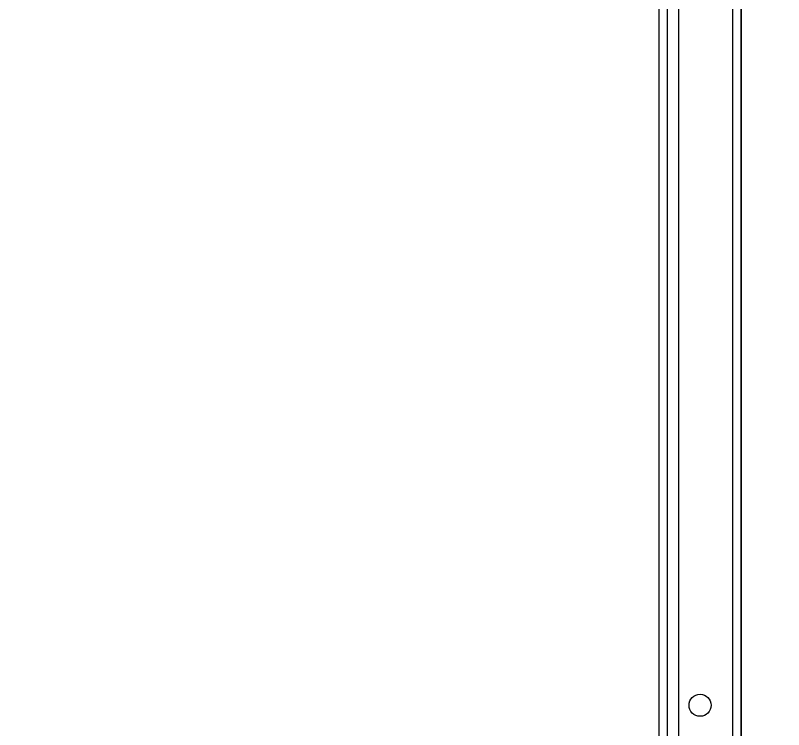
# Model space of a CAD drawing. Header units: millimetres. Extents: x -732 to 732, y -490 to 3247.
# Drawn here: x 262.8 to 732, y 8.1 to 444.4 of the extents above; entities that cross this region are included whole.
import ezdxf

# ---------------------------------------------------------------- set-up
doc = ezdxf.new("R2010")
doc.units = ezdxf.units.MM
doc.layers.add('Wipeouts', color=7, linetype='Continuous', true_color=0xbcb7d9)

msp = doc.modelspace()

# ---------------------------------------------------------------- wipeouts: each hides what was drawn before it
msp.add_wipeout([(0, -490), (0, 0), (656, 0), (656, 2736), (571.226, 2736), (564.722, 2738.404), (561.345, 2744.461), (545.891, 2774.891), (515.462, 2790.345), (509.404, 2793.722), (507, 2800.226), (507, 2820), (200, 2820), (200, 2805), (0, 2805), (0, 2940), (565, 2940), (565, 2952.956), (567.669, 2962.938), (574.962, 2970.255), (594.292, 2983.776), (621.26, 3013.874), (632.169, 3033.634), (643.4, 3073.506), (650.016, 3086.002), (663.242, 3091), (665, 3091), (665, 3099), (700, 3099), (700, 2943), (706, 2943), (706, 2904), (707.012, 2903.944), (709.343, 2909.157), (715, 2911.5), (720, 2911.5), (720, 2907.5), (716, 2907.5), (713.172, 2906.328), (712, 2903.5), (712, 2894.795), (715, 2894.795), (715, 2891.899), (721.657, 2889.556), (724, 2883.9), (724, 2879.899), (721.657, 2874.243), (716, 2871.9), (715, 2871.9), (715, 2866.096), (724, 2866.096), (724, 2863), (729, 2863), (729, 2844), (732, 2844), (732, 2832), (729, 2832), (729, 2813), (724, 2813), (724, 2809.903), (715, 2809.795), (715, 2804.1), (716.011, 2804.1), (721.657, 2801.757), (724, 2796.1), (724, 2792.1), (721.657, 2786.443), (716, 2784.1), (715, 2784.1), (715, 2780.436), (712, 2780.436), (712, 2772.5), (713.172, 2769.671), (716, 2768.5), (720, 2768.5), (720, 2764.5), (715, 2764.5), (709.343, 2766.843), (707, 2772), (706, 2772), (706, -207), (700, -207), (700, -221.04), (711.24, -268.532), (712.011, -285), (706.879, -327.231), (700, -348.96), (700, -363), (693.744, -363), (668.671, -399.456), (650.491, -416.148), (627.069, -430.923), (601.581, -440.58), (578.289, -444.604), (571.554, -444.956), (520.975, -444.956), (500.851, -442.85), (484.43, -438.668), (474.809, -435.208), (453.437, -424.147), (428.79, -404.57), (406.439, -376.601), (389.377, -340.1), (383.061, -314.834), (380.539, -284.9), (381.99, -262.313), (386.344, -240), (191.807, -240), (191.807, -490)]).dxf.layer = 'Wipeouts'

# ---------------------------------------------------------------- next in the draw order: linework, layer by layer
at = {"color": 7, "linetype": 'Continuous', "lineweight": 25}
for p, q in [((656, -120), (656, 2828)), ((661, -120), (661, 2828)), ((706, -207), (706, 2828))]:
    msp.add_line(p, q, dxfattribs=at)
at = {"color": 8, "linetype": 'Continuous', "lineweight": 25}
for p, q in [((668, -120), (668, 2828)), ((701, -207), (701, 2828))]:
    msp.add_line(p, q, dxfattribs=at)
msp.add_lwpolyline([(706, 2772), (706, -207)])
at = {"color": 7, "linetype": 'Continuous', "lineweight": 25}
msp.add_circle((681, 23), 6.75, dxfattribs=at)

doc.saveas('drawing.dxf')
